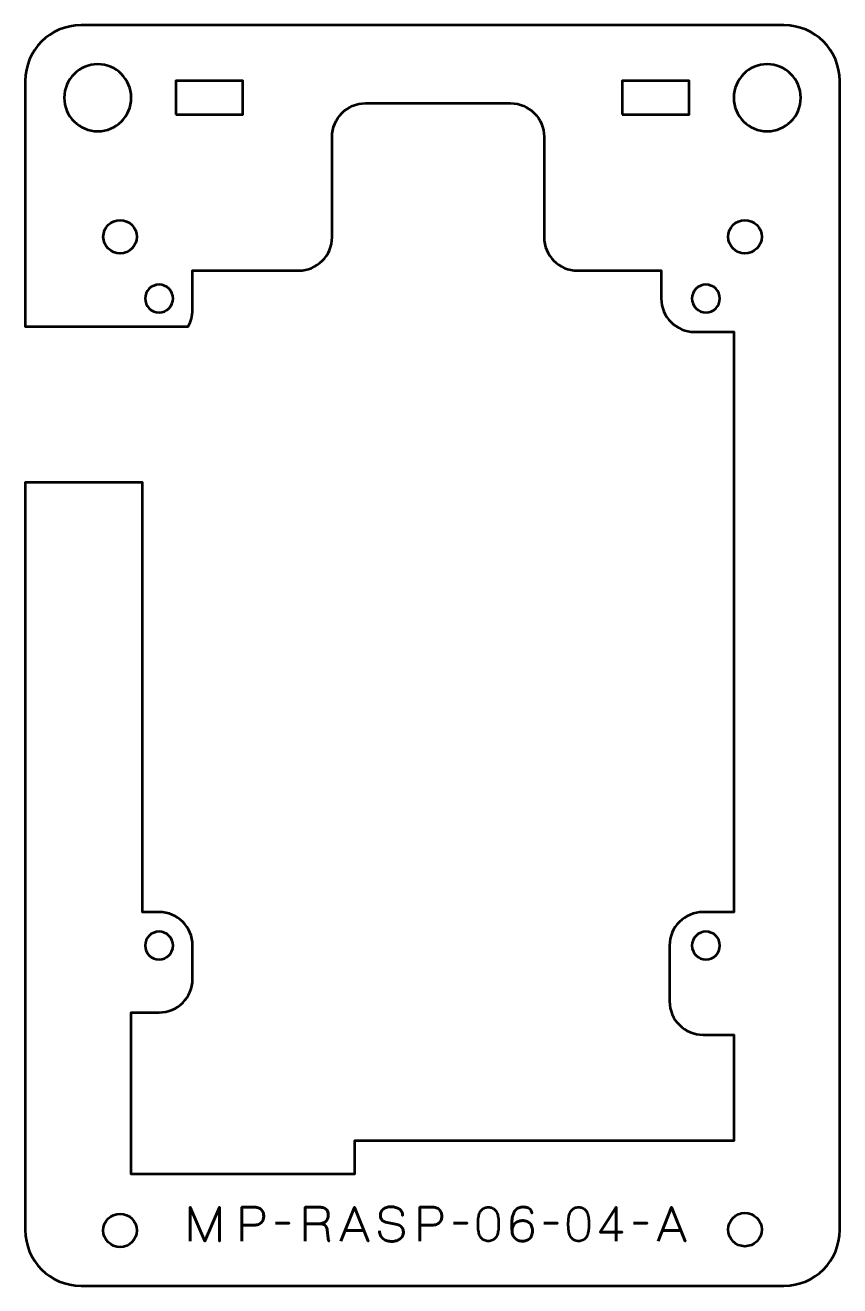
# Model space of a CAD drawing. Header units: centimetres. Extents: x -18.2 to -2.8, y -20.5 to -9.2.
# Drawn here: x -18.15 to -10.85, y -20.5 to -9.2 of the extents above; entities that cross this region are included whole.
import ezdxf

# ---------------------------------------------------------------- set-up
doc = ezdxf.new("R2010")
doc.units = ezdxf.units.CM
doc.header["$MEASUREMENT"] = 0
doc.layers.add('Layer 1', color=7, linetype='Continuous')

msp = doc.modelspace()

# ---------------------------------------------------------------- linework, layer by layer
at = {"layer": 'Layer 1', "color": 250, "lineweight": 53}
for centre in [(-17.3, -11.0963), (-11.69998, -11.0963), (-17.30002, -20.00382), (-11.69998, -19.99633)]:
    msp.add_ellipse(centre, major_axis=(0, 0.15), ratio=1, dxfattribs=at)
at = {"layer": 'Layer 1', "lineweight": 53}
for points, knots in [([(-18.15001, -19.99991), (-18.15001, -19.99991), (-18.15001, -13.30004), (-18.15001, -13.30004), (-18.15001, -13.30004), (-18.15001, -13.30004), (-17.1, -13.30004), (-17.1, -13.30004), (-17.1, -13.30004), (-17.1, -13.30004), (-17.1, -17.15), (-17.1, -17.15), (-17.1, -17.15), (-17.1, -17.15), (-16.95, -17.15), (-16.95, -17.15), (-16.95, -17.15), (-16.78434, -17.15), (-16.65, -17.28434), (-16.65, -17.45), (-16.65, -17.45), (-16.65, -17.45), (-16.65, -17.75), (-16.65, -17.75), (-16.65, -17.75), (-16.65, -17.91566), (-16.78434, -18.05), (-16.95, -18.05), (-16.95, -18.05), (-16.95, -18.05), (-17.2, -18.05), (-17.2, -18.05), (-17.2, -18.05), (-17.2, -18.05), (-17.2, -19.50004), (-17.2, -19.50004), (-17.2, -19.50004), (-17.2, -19.50004), (-15.2, -19.50004), (-15.2, -19.50004), (-15.2, -19.50004), (-15.2, -19.50004), (-15.2, -19.20004), (-15.2, -19.20004), (-15.2, -19.20004), (-15.2, -19.20004), (-11.8, -19.20004), (-11.8, -19.20004), (-11.8, -19.20004), (-11.8, -19.20004), (-11.8, -18.25), (-11.8, -18.25), (-11.8, -18.25), (-11.8, -18.25), (-12.07502, -18.25), (-12.07502, -18.25), (-12.07502, -18.25), (-12.24068, -18.25), (-12.37502, -18.11566), (-12.37502, -17.95), (-12.37502, -17.95), (-12.37502, -17.95), (-12.37502, -17.45), (-12.37502, -17.45), (-12.37502, -17.45), (-12.37502, -17.28434), (-12.24068, -17.15), (-12.07502, -17.15), (-12.07502, -17.15), (-12.07502, -17.15), (-11.8, -17.15), (-11.8, -17.15), (-11.8, -17.15), (-11.8, -17.15), (-11.8, -11.94999), (-11.8, -11.94999), (-11.8, -11.94999), (-11.8, -11.94999), (-12.15, -11.94999), (-12.15, -11.94999), (-12.15, -11.94999), (-12.31566, -11.94999), (-12.45, -11.81565), (-12.45, -11.64999), (-12.45, -11.64999), (-12.45, -11.64999), (-12.45, -11.40004), (-12.45, -11.40004), (-12.45, -11.40004), (-12.45, -11.40004), (-13.2, -11.40004), (-13.2, -11.40004), (-13.2, -11.40004), (-13.36566, -11.40004), (-13.5, -11.2657), (-13.5, -11.10004), (-13.5, -11.10004), (-13.5, -11.10004), (-13.5, -10.20004), (-13.5, -10.20004), (-13.5, -10.20004), (-13.5, -10.03438), (-13.63434, -9.90004), (-13.8, -9.90004), (-13.8, -9.90004), (-13.8, -9.90004), (-15.1, -9.90004), (-15.1, -9.90004), (-15.1, -9.90004), (-15.26566, -9.90004), (-15.4, -10.03438), (-15.4, -10.20004), (-15.4, -10.20004), (-15.4, -10.20004), (-15.4, -11.10004), (-15.4, -11.10004), (-15.4, -11.10004), (-15.4, -11.2657), (-15.53434, -11.40004), (-15.7, -11.40004), (-15.7, -11.40004), (-15.7, -11.40004), (-16.65, -11.40004), (-16.65, -11.40004), (-16.65, -11.40004), (-16.65, -11.40004), (-16.65, -11.75), (-16.65, -11.75), (-16.65, -11.75), (-16.65, -11.80466), (-16.66463, -11.8559), (-16.69018, -11.90004), (-16.69018, -11.90004), (-16.69018, -11.90004), (-18.15001, -11.90004), (-18.15001, -11.90004), (-18.15001, -11.90004), (-18.15001, -11.90004), (-18.15001, -9.69994), (-18.15001, -9.69994), (-18.15001, -9.69994), (-18.15001, -9.42295), (-17.92692, -9.19999), (-17.64992, -9.19999), (-17.64992, -9.19999), (-17.64992, -9.19999), (-11.34995, -9.19999), (-11.34995, -9.19999), (-11.34995, -9.19999), (-11.07298, -9.19999), (-10.84999, -9.42295), (-10.84999, -9.69994), (-10.84999, -9.69994), (-10.84999, -9.69994), (-10.84999, -19.99991), (-10.84999, -19.99991), (-10.84999, -19.99991), (-10.84999, -20.27691), (-11.07298, -20.50001), (-11.34995, -20.50001), (-11.34995, -20.50001), (-11.34995, -20.50001), (-17.64992, -20.50001), (-17.64992, -20.50001), (-17.64992, -20.50001), (-17.92692, -20.50001), (-18.15001, -20.27691), (-18.15001, -19.99991)], [0, 0, 0, 0, 0.02380952, 0.02380952, 0.02380952, 0.02380952, 0.04761905, 0.04761905, 0.04761905, 0.04761905, 0.07142857, 0.07142857, 0.07142857, 0.07142857, 0.0952381, 0.0952381, 0.0952381, 0.0952381, 0.11904762, 0.11904762, 0.11904762, 0.11904762, 0.14285714, 0.14285714, 0.14285714, 0.14285714, 0.16666667, 0.16666667, 0.16666667, 0.16666667, 0.19047619, 0.19047619, 0.19047619, 0.19047619, 0.21428571, 0.21428571, 0.21428571, 0.21428571, 0.23809524, 0.23809524, 0.23809524, 0.23809524, 0.26190476, 0.26190476, 0.26190476, 0.26190476, 0.28571429, 0.28571429, 0.28571429, 0.28571429, 0.30952381, 0.30952381, 0.30952381, 0.30952381, 0.33333333, 0.33333333, 0.33333333, 0.33333333, 0.35714286, 0.35714286, 0.35714286, 0.35714286, 0.38095238, 0.38095238, 0.38095238, 0.38095238, 0.4047619, 0.4047619, 0.4047619, 0.4047619, 0.42857143, 0.42857143, 0.42857143, 0.42857143, 0.45238095, 0.45238095, 0.45238095, 0.45238095, 0.47619048, 0.47619048, 0.47619048, 0.47619048, 0.5, 0.5, 0.5, 0.5, 0.52380952, 0.52380952, 0.52380952, 0.52380952, 0.54761905, 0.54761905, 0.54761905, 0.54761905, 0.57142857, 0.57142857, 0.57142857, 0.57142857, 0.5952381, 0.5952381, 0.5952381, 0.5952381, 0.61904762, 0.61904762, 0.61904762, 0.61904762, 0.64285714, 0.64285714, 0.64285714, 0.64285714, 0.66666667, 0.66666667, 0.66666667, 0.66666667, 0.69047619, 0.69047619, 0.69047619, 0.69047619, 0.71428571, 0.71428571, 0.71428571, 0.71428571, 0.73809524, 0.73809524, 0.73809524, 0.73809524, 0.76190476, 0.76190476, 0.76190476, 0.76190476, 0.78571429, 0.78571429, 0.78571429, 0.78571429, 0.80952381, 0.80952381, 0.80952381, 0.80952381, 0.83333333, 0.83333333, 0.83333333, 0.83333333, 0.85714286, 0.85714286, 0.85714286, 0.85714286, 0.88095238, 0.88095238, 0.88095238, 0.88095238, 0.9047619, 0.9047619, 0.9047619, 0.9047619, 0.92857143, 0.92857143, 0.92857143, 0.92857143, 0.95238095, 0.95238095, 0.95238095, 0.95238095, 0.97619048, 0.97619048, 0.97619048, 0.97619048, 1, 1, 1, 1]), ([(-17.49998, -9.55002), (-17.33421, -9.55002), (-17.19998, -9.68435), (-17.19998, -9.84997), (-17.19998, -9.84997), (-17.19998, -10.01564), (-17.33421, -10.14998), (-17.49998, -10.14998), (-17.49998, -10.14998), (-17.66565, -10.14998), (-17.79999, -10.01564), (-17.79999, -9.84997), (-17.79999, -9.84997), (-17.79999, -9.68435), (-17.66565, -9.55002), (-17.49998, -9.55002)], [0, 0, 0, 0, 0.25, 0.25, 0.25, 0.25, 0.5, 0.5, 0.5, 0.5, 0.75, 0.75, 0.75, 0.75, 1, 1, 1, 1]), ([(-11.50002, -9.55002), (-11.33425, -9.55002), (-11.20002, -9.68435), (-11.20002, -9.84997), (-11.20002, -9.84997), (-11.20002, -10.01564), (-11.33425, -10.14998), (-11.50002, -10.14998), (-11.50002, -10.14998), (-11.66569, -10.14998), (-11.80002, -10.01564), (-11.80002, -9.84997), (-11.80002, -9.84997), (-11.80002, -9.68435), (-11.66569, -9.55002), (-11.50002, -9.55002)], [0, 0, 0, 0, 0.25, 0.25, 0.25, 0.25, 0.5, 0.5, 0.5, 0.5, 0.75, 0.75, 0.75, 0.75, 1, 1, 1, 1]), ([(-16.79997, -9.99991), (-16.79997, -9.99991), (-16.79997, -9.6999), (-16.79997, -9.6999), (-16.79997, -9.6999), (-16.79997, -9.6999), (-16.19996, -9.6999), (-16.19996, -9.6999), (-16.19996, -9.6999), (-16.19996, -9.6999), (-16.19996, -9.99991), (-16.19996, -9.99991), (-16.19996, -9.99991), (-16.19996, -9.99991), (-16.79997, -9.99991), (-16.79997, -9.99991)], [0, 0, 0, 0, 0.25, 0.25, 0.25, 0.25, 0.5, 0.5, 0.5, 0.5, 0.75, 0.75, 0.75, 0.75, 1, 1, 1, 1]), ([(-12.79994, -9.99991), (-12.79994, -9.99991), (-12.79994, -9.6999), (-12.79994, -9.6999), (-12.79994, -9.6999), (-12.79994, -9.6999), (-12.19993, -9.6999), (-12.19993, -9.6999), (-12.19993, -9.6999), (-12.19993, -9.6999), (-12.19993, -9.99991), (-12.19993, -9.99991), (-12.19993, -9.99991), (-12.19993, -9.99991), (-12.79994, -9.99991), (-12.79994, -9.99991)], [0, 0, 0, 0, 0.25, 0.25, 0.25, 0.25, 0.5, 0.5, 0.5, 0.5, 0.75, 0.75, 0.75, 0.75, 1, 1, 1, 1])]:
    msp.add_open_spline(points, degree=3, knots=knots, dxfattribs=at)
at = {"layer": 'Layer 1', "color": 250, "lineweight": 53}
for points in [[(-16.825, -11.65), (-16.825, -11.71902), (-16.88098, -11.775), (-16.95, -11.775), (-16.95, -11.775), (-17.01902, -11.775), (-17.075, -11.71902), (-17.075, -11.65), (-17.075, -11.65), (-17.075, -11.58098), (-17.01902, -11.525), (-16.95, -11.525), (-16.95, -11.525), (-16.88098, -11.525), (-16.825, -11.58098), (-16.825, -11.65)], [(-11.925, -11.65), (-11.925, -11.71902), (-11.98098, -11.775), (-12.05, -11.775), (-12.05, -11.775), (-12.11902, -11.775), (-12.175, -11.71902), (-12.175, -11.65), (-12.175, -11.65), (-12.175, -11.58098), (-12.11902, -11.525), (-12.05, -11.525), (-12.05, -11.525), (-11.98098, -11.525), (-11.925, -11.58098), (-11.925, -11.65)], [(-16.825, -17.45), (-16.825, -17.51902), (-16.88098, -17.575), (-16.95, -17.575), (-16.95, -17.575), (-17.01902, -17.575), (-17.075, -17.51902), (-17.075, -17.45), (-17.075, -17.45), (-17.075, -17.38098), (-17.01902, -17.325), (-16.95, -17.325), (-16.95, -17.325), (-16.88098, -17.325), (-16.825, -17.38098), (-16.825, -17.45)], [(-11.925, -17.45), (-11.925, -17.51902), (-11.98098, -17.575), (-12.05, -17.575), (-12.05, -17.575), (-12.11902, -17.575), (-12.175, -17.51902), (-12.175, -17.45), (-12.175, -17.45), (-12.175, -17.38098), (-12.11902, -17.325), (-12.05, -17.325), (-12.05, -17.325), (-11.98098, -17.325), (-11.925, -17.38098), (-11.925, -17.45)]]:
    msp.add_open_spline(points, degree=3, knots=[0, 0, 0, 0, 0.25, 0.25, 0.25, 0.25, 0.5, 0.5, 0.5, 0.5, 0.75, 0.75, 0.75, 0.75, 1, 1, 1, 1], dxfattribs=at)
at = {"layer": 'Layer 1', "color": 30, "lineweight": 53}
for points, knots in [([(-16.67083, -20.09968), (-16.67083, -20.09968), (-16.67083, -19.79446), (-16.67083, -19.79446), (-16.67083, -19.79446), (-16.67083, -19.79446), (-16.5396, -20.09968), (-16.5396, -20.09968), (-16.5396, -20.09968), (-16.5396, -20.09968), (-16.40794, -19.79446), (-16.40794, -19.79446), (-16.40794, -19.79446), (-16.40794, -19.79446), (-16.40794, -20.09968), (-16.40794, -20.09968), (-16.40794, -20.09968), (-16.40794, -20.09968), (-16.40794, -19.79446), (-16.40794, -19.79446), (-16.40794, -19.79446), (-16.40794, -19.79446), (-16.5396, -20.09968), (-16.5396, -20.09968), (-16.5396, -20.09968), (-16.5396, -20.09968), (-16.67083, -19.79446), (-16.67083, -19.79446), (-16.67083, -19.79446), (-16.67083, -19.79446), (-16.67083, -20.09968), (-16.67083, -20.09968)], [0, 0, 0, 0, 0.125, 0.125, 0.125, 0.125, 0.25, 0.25, 0.25, 0.25, 0.375, 0.375, 0.375, 0.375, 0.5, 0.5, 0.5, 0.5, 0.625, 0.625, 0.625, 0.625, 0.75, 0.75, 0.75, 0.75, 0.875, 0.875, 0.875, 0.875, 1, 1, 1, 1]), ([(-16.20813, -20.09968), (-16.20813, -20.09968), (-16.20813, -19.79446), (-16.20813, -19.79446), (-16.20813, -19.79446), (-16.20813, -19.79446), (-16.11076, -19.79446), (-16.11076, -19.79446), (-16.11076, -19.79446), (-16.09129, -19.79453), (-16.07528, -19.79672), (-16.06265, -19.80095), (-16.06265, -19.80095), (-16.05009, -19.80511), (-16.04021, -19.8109), (-16.03308, -19.81824), (-16.03308, -19.81824), (-16.02596, -19.8255), (-16.02088, -19.83383), (-16.01777, -19.84321), (-16.01777, -19.84321), (-16.01474, -19.8526), (-16.01298, -19.8624), (-16.01255, -19.87278), (-16.01255, -19.87278), (-16.01206, -19.88315), (-16.01326, -19.89331), (-16.01608, -19.90318), (-16.01608, -19.90318), (-16.01897, -19.91306), (-16.02384, -19.92202), (-16.03083, -19.93007), (-16.03083, -19.93007), (-16.03774, -19.93811), (-16.04712, -19.94453), (-16.05891, -19.94926), (-16.05891, -19.94926), (-16.07069, -19.95405), (-16.08529, -19.95645), (-16.10272, -19.95659), (-16.10272, -19.95659), (-16.10272, -19.95659), (-16.20813, -19.95659), (-16.20813, -19.95659), (-16.20813, -19.95659), (-16.20813, -19.95659), (-16.10272, -19.95659), (-16.10272, -19.95659), (-16.10272, -19.95659), (-16.08565, -19.95645), (-16.07118, -19.95405), (-16.05947, -19.94926), (-16.05947, -19.94926), (-16.04769, -19.94453), (-16.0383, -19.93811), (-16.03125, -19.93007), (-16.03125, -19.93007), (-16.02426, -19.92202), (-16.01925, -19.91306), (-16.01629, -19.90318), (-16.01629, -19.90318), (-16.01333, -19.89331), (-16.01206, -19.88315), (-16.01255, -19.87278), (-16.01255, -19.87278), (-16.01298, -19.8624), (-16.01474, -19.8526), (-16.01791, -19.84321), (-16.01791, -19.84321), (-16.02102, -19.83383), (-16.02624, -19.8255), (-16.03337, -19.81824), (-16.03337, -19.81824), (-16.04056, -19.8109), (-16.05044, -19.80511), (-16.063, -19.80095), (-16.063, -19.80095), (-16.07563, -19.79672), (-16.0915, -19.79453), (-16.11076, -19.79446), (-16.11076, -19.79446), (-16.11076, -19.79446), (-16.20813, -19.79446), (-16.20813, -19.79446), (-16.20813, -19.79446), (-16.20813, -19.79446), (-16.20813, -20.09968), (-16.20813, -20.09968)], [0, 0, 0, 0, 0.04545455, 0.04545455, 0.04545455, 0.04545455, 0.09090909, 0.09090909, 0.09090909, 0.09090909, 0.13636364, 0.13636364, 0.13636364, 0.13636364, 0.18181818, 0.18181818, 0.18181818, 0.18181818, 0.22727273, 0.22727273, 0.22727273, 0.22727273, 0.27272727, 0.27272727, 0.27272727, 0.27272727, 0.31818182, 0.31818182, 0.31818182, 0.31818182, 0.36363636, 0.36363636, 0.36363636, 0.36363636, 0.40909091, 0.40909091, 0.40909091, 0.40909091, 0.45454545, 0.45454545, 0.45454545, 0.45454545, 0.5, 0.5, 0.5, 0.5, 0.54545455, 0.54545455, 0.54545455, 0.54545455, 0.59090909, 0.59090909, 0.59090909, 0.59090909, 0.63636364, 0.63636364, 0.63636364, 0.63636364, 0.68181818, 0.68181818, 0.68181818, 0.68181818, 0.72727273, 0.72727273, 0.72727273, 0.72727273, 0.77272727, 0.77272727, 0.77272727, 0.77272727, 0.81818182, 0.81818182, 0.81818182, 0.81818182, 0.86363636, 0.86363636, 0.86363636, 0.86363636, 0.90909091, 0.90909091, 0.90909091, 0.90909091, 0.95454545, 0.95454545, 0.95454545, 0.95454545, 1, 1, 1, 1]), ([(-15.64172, -20.09968), (-15.64172, -20.09968), (-15.64172, -19.79446), (-15.64172, -19.79446), (-15.64172, -19.79446), (-15.64172, -19.79446), (-15.53038, -19.79446), (-15.53038, -19.79446), (-15.53038, -19.79446), (-15.51486, -19.79446), (-15.5016, -19.79552), (-15.49066, -19.79756), (-15.49066, -19.79756), (-15.47966, -19.79961), (-15.47055, -19.80257), (-15.46336, -19.80645), (-15.46336, -19.80645), (-15.45616, -19.81033), (-15.45052, -19.81506), (-15.44635, -19.82063), (-15.44635, -19.82063), (-15.44212, -19.82614), (-15.43916, -19.83242), (-15.43725, -19.8394), (-15.43725, -19.8394), (-15.43535, -19.84639), (-15.43422, -19.85394), (-15.43387, -19.86219), (-15.43387, -19.86219), (-15.43337, -19.87256), (-15.4345, -19.88258), (-15.43718, -19.89225), (-15.43718, -19.89225), (-15.43993, -19.90198), (-15.44466, -19.91066), (-15.45136, -19.91842), (-15.45136, -19.91842), (-15.45814, -19.92619), (-15.46724, -19.93232), (-15.47881, -19.93691), (-15.47881, -19.93691), (-15.49038, -19.94143), (-15.5047, -19.94382), (-15.52192, -19.94389), (-15.52192, -19.94389), (-15.52192, -19.94389), (-15.64172, -19.94389), (-15.64172, -19.94389), (-15.64172, -19.94389), (-15.64172, -19.94389), (-15.52192, -19.94389), (-15.52192, -19.94389), (-15.52192, -19.94389), (-15.50506, -19.94382), (-15.49087, -19.94143), (-15.47937, -19.93691), (-15.47937, -19.93691), (-15.46787, -19.93232), (-15.4587, -19.92619), (-15.45186, -19.91842), (-15.45186, -19.91842), (-15.44501, -19.91066), (-15.44022, -19.90198), (-15.43739, -19.89225), (-15.43739, -19.89225), (-15.43457, -19.88258), (-15.43337, -19.87256), (-15.43387, -19.86219), (-15.43387, -19.86219), (-15.43429, -19.85189), (-15.43605, -19.84258), (-15.43916, -19.83425), (-15.43916, -19.83425), (-15.44219, -19.826), (-15.44727, -19.81887), (-15.45433, -19.81294), (-15.45433, -19.81294), (-15.46138, -19.80702), (-15.47112, -19.80243), (-15.48347, -19.79926), (-15.48347, -19.79926), (-15.49581, -19.79608), (-15.51148, -19.79446), (-15.53038, -19.79446), (-15.53038, -19.79446), (-15.53038, -19.79446), (-15.64172, -19.79446), (-15.64172, -19.79446), (-15.64172, -19.79446), (-15.64172, -19.79446), (-15.64172, -20.09968), (-15.64172, -20.09968)], [0, 0, 0, 0, 0.04347826, 0.04347826, 0.04347826, 0.04347826, 0.08695652, 0.08695652, 0.08695652, 0.08695652, 0.13043478, 0.13043478, 0.13043478, 0.13043478, 0.17391304, 0.17391304, 0.17391304, 0.17391304, 0.2173913, 0.2173913, 0.2173913, 0.2173913, 0.26086957, 0.26086957, 0.26086957, 0.26086957, 0.30434783, 0.30434783, 0.30434783, 0.30434783, 0.34782609, 0.34782609, 0.34782609, 0.34782609, 0.39130435, 0.39130435, 0.39130435, 0.39130435, 0.43478261, 0.43478261, 0.43478261, 0.43478261, 0.47826087, 0.47826087, 0.47826087, 0.47826087, 0.52173913, 0.52173913, 0.52173913, 0.52173913, 0.56521739, 0.56521739, 0.56521739, 0.56521739, 0.60869565, 0.60869565, 0.60869565, 0.60869565, 0.65217391, 0.65217391, 0.65217391, 0.65217391, 0.69565217, 0.69565217, 0.69565217, 0.69565217, 0.73913043, 0.73913043, 0.73913043, 0.73913043, 0.7826087, 0.7826087, 0.7826087, 0.7826087, 0.82608696, 0.82608696, 0.82608696, 0.82608696, 0.86956522, 0.86956522, 0.86956522, 0.86956522, 0.91304348, 0.91304348, 0.91304348, 0.91304348, 0.95652174, 0.95652174, 0.95652174, 0.95652174, 1, 1, 1, 1]), ([(-15.32041, -20.09968), (-15.32041, -20.09968), (-15.19934, -19.79446), (-15.19934, -19.79446), (-15.19934, -19.79446), (-15.19934, -19.79446), (-15.07784, -20.09968), (-15.07784, -20.09968), (-15.07784, -20.09968), (-15.07784, -20.09968), (-15.19934, -19.79446), (-15.19934, -19.79446), (-15.19934, -19.79446), (-15.19934, -19.79446), (-15.32041, -20.09968), (-15.32041, -20.09968)], [0, 0, 0, 0, 0.25, 0.25, 0.25, 0.25, 0.5, 0.5, 0.5, 0.5, 0.75, 0.75, 0.75, 0.75, 1, 1, 1, 1]), ([(-14.97455, -20.00739), (-14.97441, -20.02426), (-14.97145, -20.03872), (-14.96552, -20.05079), (-14.96552, -20.05079), (-14.95966, -20.06278), (-14.95148, -20.07259), (-14.94118, -20.08021), (-14.94118, -20.08021), (-14.93081, -20.08776), (-14.91888, -20.09333), (-14.90541, -20.09693), (-14.90541, -20.09693), (-14.892, -20.10046), (-14.87761, -20.10222), (-14.86237, -20.10222), (-14.86237, -20.10222), (-14.84699, -20.10215), (-14.83316, -20.09989), (-14.82081, -20.09559), (-14.82081, -20.09559), (-14.80853, -20.09128), (-14.79802, -20.0855), (-14.7892, -20.07823), (-14.7892, -20.07823), (-14.78045, -20.07096), (-14.77368, -20.06285), (-14.76888, -20.05382), (-14.76888, -20.05382), (-14.76408, -20.04479), (-14.76154, -20.03555), (-14.76119, -20.02602), (-14.76119, -20.02602), (-14.76077, -20.01353), (-14.7626, -20.0021), (-14.76662, -19.9918), (-14.76662, -19.9918), (-14.77065, -19.9815), (-14.77686, -19.97289), (-14.78525, -19.96584), (-14.78525, -19.96584), (-14.79358, -19.95878), (-14.80409, -19.95384), (-14.81665, -19.95109), (-14.81665, -19.95109), (-14.81665, -19.95109), (-14.92036, -19.92865), (-14.92036, -19.92865), (-14.92036, -19.92865), (-14.9301, -19.92661), (-14.9385, -19.92315), (-14.94541, -19.91835), (-14.94541, -19.91835), (-14.95233, -19.91349), (-14.95769, -19.90678), (-14.96136, -19.89817), (-14.96136, -19.89817), (-14.96503, -19.88964), (-14.96693, -19.87877), (-14.96693, -19.86558), (-14.96693, -19.86558), (-14.96693, -19.85556), (-14.96488, -19.84611), (-14.96072, -19.83722), (-14.96072, -19.83722), (-14.95663, -19.82833), (-14.95056, -19.82049), (-14.94259, -19.81358), (-14.94259, -19.81358), (-14.93462, -19.80674), (-14.92474, -19.80137), (-14.91303, -19.79749), (-14.91303, -19.79749), (-14.90124, -19.79354), (-14.88777, -19.79157), (-14.87253, -19.7915), (-14.87253, -19.7915), (-14.85722, -19.7915), (-14.84318, -19.79326), (-14.83034, -19.79679), (-14.83034, -19.79679), (-14.81757, -19.80032), (-14.80649, -19.8054), (-14.79718, -19.81217), (-14.79718, -19.81217), (-14.78786, -19.81894), (-14.78067, -19.82727), (-14.77573, -19.837), (-14.77573, -19.837), (-14.77079, -19.84681), (-14.76846, -19.85803), (-14.76881, -19.87066), (-14.76881, -19.87066), (-14.76846, -19.85803), (-14.77079, -19.84681), (-14.77573, -19.837), (-14.77573, -19.837), (-14.78067, -19.82727), (-14.78786, -19.81894), (-14.79718, -19.81217), (-14.79718, -19.81217), (-14.80649, -19.8054), (-14.81757, -19.80032), (-14.83034, -19.79679), (-14.83034, -19.79679), (-14.84318, -19.79326), (-14.85722, -19.7915), (-14.87253, -19.7915), (-14.87253, -19.7915), (-14.88777, -19.79157), (-14.90124, -19.79354), (-14.91303, -19.79749), (-14.91303, -19.79749), (-14.92474, -19.80137), (-14.93462, -19.80674), (-14.94259, -19.81358), (-14.94259, -19.81358), (-14.95056, -19.82049), (-14.95663, -19.82833), (-14.96072, -19.83722), (-14.96072, -19.83722), (-14.96488, -19.84611), (-14.96693, -19.85556), (-14.96693, -19.86558), (-14.96693, -19.86558), (-14.96693, -19.87877), (-14.9651, -19.88964), (-14.96157, -19.8981), (-14.96157, -19.8981), (-14.95797, -19.90664), (-14.95268, -19.91327), (-14.94576, -19.91814), (-14.94576, -19.91814), (-14.93885, -19.92294), (-14.93038, -19.92647), (-14.92036, -19.92865), (-14.92036, -19.92865), (-14.92036, -19.92865), (-14.81665, -19.95109), (-14.81665, -19.95109), (-14.81665, -19.95109), (-14.80381, -19.95384), (-14.79322, -19.95878), (-14.7849, -19.96584), (-14.7849, -19.96584), (-14.7765, -19.97289), (-14.77036, -19.9815), (-14.76641, -19.9918), (-14.76641, -19.9918), (-14.76253, -20.0021), (-14.76077, -20.01353), (-14.76119, -20.02602), (-14.76119, -20.02602), (-14.76154, -20.03555), (-14.76408, -20.04479), (-14.76888, -20.05382), (-14.76888, -20.05382), (-14.77368, -20.06285), (-14.78045, -20.07096), (-14.7892, -20.07823), (-14.7892, -20.07823), (-14.79802, -20.0855), (-14.80853, -20.09128), (-14.82081, -20.09559), (-14.82081, -20.09559), (-14.83316, -20.09989), (-14.84699, -20.10215), (-14.86237, -20.10222), (-14.86237, -20.10222), (-14.87761, -20.10222), (-14.892, -20.10046), (-14.90541, -20.09693), (-14.90541, -20.09693), (-14.91888, -20.09333), (-14.93081, -20.08776), (-14.94118, -20.08021), (-14.94118, -20.08021), (-14.95148, -20.07259), (-14.95966, -20.06278), (-14.96552, -20.05079), (-14.96552, -20.05079), (-14.97145, -20.03872), (-14.97441, -20.02426), (-14.97455, -20.00739)], [0, 0, 0, 0, 0.02173913, 0.02173913, 0.02173913, 0.02173913, 0.04347826, 0.04347826, 0.04347826, 0.04347826, 0.06521739, 0.06521739, 0.06521739, 0.06521739, 0.08695652, 0.08695652, 0.08695652, 0.08695652, 0.10869565, 0.10869565, 0.10869565, 0.10869565, 0.13043478, 0.13043478, 0.13043478, 0.13043478, 0.15217391, 0.15217391, 0.15217391, 0.15217391, 0.17391304, 0.17391304, 0.17391304, 0.17391304, 0.19565217, 0.19565217, 0.19565217, 0.19565217, 0.2173913, 0.2173913, 0.2173913, 0.2173913, 0.23913043, 0.23913043, 0.23913043, 0.23913043, 0.26086957, 0.26086957, 0.26086957, 0.26086957, 0.2826087, 0.2826087, 0.2826087, 0.2826087, 0.30434783, 0.30434783, 0.30434783, 0.30434783, 0.32608696, 0.32608696, 0.32608696, 0.32608696, 0.34782609, 0.34782609, 0.34782609, 0.34782609, 0.36956522, 0.36956522, 0.36956522, 0.36956522, 0.39130435, 0.39130435, 0.39130435, 0.39130435, 0.41304348, 0.41304348, 0.41304348, 0.41304348, 0.43478261, 0.43478261, 0.43478261, 0.43478261, 0.45652174, 0.45652174, 0.45652174, 0.45652174, 0.47826087, 0.47826087, 0.47826087, 0.47826087, 0.5, 0.5, 0.5, 0.5, 0.52173913, 0.52173913, 0.52173913, 0.52173913, 0.54347826, 0.54347826, 0.54347826, 0.54347826, 0.56521739, 0.56521739, 0.56521739, 0.56521739, 0.58695652, 0.58695652, 0.58695652, 0.58695652, 0.60869565, 0.60869565, 0.60869565, 0.60869565, 0.63043478, 0.63043478, 0.63043478, 0.63043478, 0.65217391, 0.65217391, 0.65217391, 0.65217391, 0.67391304, 0.67391304, 0.67391304, 0.67391304, 0.69565217, 0.69565217, 0.69565217, 0.69565217, 0.7173913, 0.7173913, 0.7173913, 0.7173913, 0.73913043, 0.73913043, 0.73913043, 0.73913043, 0.76086957, 0.76086957, 0.76086957, 0.76086957, 0.7826087, 0.7826087, 0.7826087, 0.7826087, 0.80434783, 0.80434783, 0.80434783, 0.80434783, 0.82608696, 0.82608696, 0.82608696, 0.82608696, 0.84782609, 0.84782609, 0.84782609, 0.84782609, 0.86956522, 0.86956522, 0.86956522, 0.86956522, 0.89130435, 0.89130435, 0.89130435, 0.89130435, 0.91304348, 0.91304348, 0.91304348, 0.91304348, 0.93478261, 0.93478261, 0.93478261, 0.93478261, 0.95652174, 0.95652174, 0.95652174, 0.95652174, 0.97826087, 0.97826087, 0.97826087, 0.97826087, 1, 1, 1, 1]), ([(-14.6126, -20.09968), (-14.6126, -20.09968), (-14.6126, -19.79446), (-14.6126, -19.79446), (-14.6126, -19.79446), (-14.6126, -19.79446), (-14.51523, -19.79446), (-14.51523, -19.79446), (-14.51523, -19.79446), (-14.49576, -19.79453), (-14.47975, -19.79672), (-14.46712, -19.80095), (-14.46712, -19.80095), (-14.45456, -19.80511), (-14.44468, -19.8109), (-14.43755, -19.81824), (-14.43755, -19.81824), (-14.43043, -19.8255), (-14.42535, -19.83383), (-14.42224, -19.84321), (-14.42224, -19.84321), (-14.41921, -19.8526), (-14.41745, -19.8624), (-14.41702, -19.87278), (-14.41702, -19.87278), (-14.41653, -19.88315), (-14.41773, -19.89331), (-14.42055, -19.90318), (-14.42055, -19.90318), (-14.42344, -19.91306), (-14.42831, -19.92202), (-14.4353, -19.93007), (-14.4353, -19.93007), (-14.44221, -19.93811), (-14.45159, -19.94453), (-14.46338, -19.94926), (-14.46338, -19.94926), (-14.47516, -19.95405), (-14.48976, -19.95645), (-14.50719, -19.95659), (-14.50719, -19.95659), (-14.50719, -19.95659), (-14.6126, -19.95659), (-14.6126, -19.95659), (-14.6126, -19.95659), (-14.6126, -19.95659), (-14.50719, -19.95659), (-14.50719, -19.95659), (-14.50719, -19.95659), (-14.49012, -19.95645), (-14.47565, -19.95405), (-14.46394, -19.94926), (-14.46394, -19.94926), (-14.45216, -19.94453), (-14.44277, -19.93811), (-14.43572, -19.93007), (-14.43572, -19.93007), (-14.42873, -19.92202), (-14.42372, -19.91306), (-14.42076, -19.90318), (-14.42076, -19.90318), (-14.4178, -19.89331), (-14.41653, -19.88315), (-14.41702, -19.87278), (-14.41702, -19.87278), (-14.41745, -19.8624), (-14.41921, -19.8526), (-14.42238, -19.84321), (-14.42238, -19.84321), (-14.42549, -19.83383), (-14.43071, -19.8255), (-14.43784, -19.81824), (-14.43784, -19.81824), (-14.44503, -19.8109), (-14.45491, -19.80511), (-14.46747, -19.80095), (-14.46747, -19.80095), (-14.4801, -19.79672), (-14.49597, -19.79453), (-14.51523, -19.79446), (-14.51523, -19.79446), (-14.51523, -19.79446), (-14.6126, -19.79446), (-14.6126, -19.79446), (-14.6126, -19.79446), (-14.6126, -19.79446), (-14.6126, -20.09968), (-14.6126, -20.09968)], [0, 0, 0, 0, 0.04545455, 0.04545455, 0.04545455, 0.04545455, 0.09090909, 0.09090909, 0.09090909, 0.09090909, 0.13636364, 0.13636364, 0.13636364, 0.13636364, 0.18181818, 0.18181818, 0.18181818, 0.18181818, 0.22727273, 0.22727273, 0.22727273, 0.22727273, 0.27272727, 0.27272727, 0.27272727, 0.27272727, 0.31818182, 0.31818182, 0.31818182, 0.31818182, 0.36363636, 0.36363636, 0.36363636, 0.36363636, 0.40909091, 0.40909091, 0.40909091, 0.40909091, 0.45454545, 0.45454545, 0.45454545, 0.45454545, 0.5, 0.5, 0.5, 0.5, 0.54545455, 0.54545455, 0.54545455, 0.54545455, 0.59090909, 0.59090909, 0.59090909, 0.59090909, 0.63636364, 0.63636364, 0.63636364, 0.63636364, 0.68181818, 0.68181818, 0.68181818, 0.68181818, 0.72727273, 0.72727273, 0.72727273, 0.72727273, 0.77272727, 0.77272727, 0.77272727, 0.77272727, 0.81818182, 0.81818182, 0.81818182, 0.81818182, 0.86363636, 0.86363636, 0.86363636, 0.86363636, 0.90909091, 0.90909091, 0.90909091, 0.90909091, 0.95454545, 0.95454545, 0.95454545, 0.95454545, 1, 1, 1, 1]), ([(-13.99962, -20.09968), (-13.98481, -20.09961), (-13.97204, -20.097), (-13.96138, -20.09192), (-13.96138, -20.09192), (-13.9508, -20.08684), (-13.94198, -20.07957), (-13.93493, -20.07033), (-13.93493, -20.07033), (-13.92794, -20.06102), (-13.92244, -20.05001), (-13.91835, -20.03731), (-13.91835, -20.03731), (-13.91432, -20.02461), (-13.91143, -20.01071), (-13.90981, -19.99547), (-13.90981, -19.99547), (-13.90811, -19.98023), (-13.90727, -19.96421), (-13.90734, -19.94728), (-13.90734, -19.94728), (-13.90727, -19.93042), (-13.90811, -19.9144), (-13.90981, -19.89923), (-13.90981, -19.89923), (-13.91143, -19.88406), (-13.91432, -19.87009), (-13.91835, -19.85739), (-13.91835, -19.85739), (-13.92244, -19.84476), (-13.92794, -19.83376), (-13.93493, -19.82437), (-13.93493, -19.82437), (-13.94198, -19.81506), (-13.9508, -19.80779), (-13.96138, -19.80271), (-13.96138, -19.80271), (-13.97204, -19.79756), (-13.98481, -19.79495), (-13.99962, -19.79488), (-13.99962, -19.79488), (-14.01444, -19.79495), (-14.02721, -19.79756), (-14.03787, -19.80271), (-14.03787, -19.80271), (-14.04845, -19.80779), (-14.05727, -19.81506), (-14.06432, -19.82437), (-14.06432, -19.82437), (-14.07131, -19.83376), (-14.07681, -19.84476), (-14.0809, -19.85739), (-14.0809, -19.85739), (-14.08493, -19.87009), (-14.08782, -19.88406), (-14.08944, -19.89923), (-14.08944, -19.89923), (-14.09113, -19.9144), (-14.09198, -19.93042), (-14.09191, -19.94728), (-14.09191, -19.94728), (-14.09198, -19.96421), (-14.09113, -19.98023), (-14.08944, -19.99547), (-14.08944, -19.99547), (-14.08782, -20.01071), (-14.08493, -20.02461), (-14.0809, -20.03731), (-14.0809, -20.03731), (-14.07681, -20.05001), (-14.07131, -20.06102), (-14.06432, -20.07033), (-14.06432, -20.07033), (-14.05727, -20.07957), (-14.04845, -20.08684), (-14.03787, -20.09192), (-14.03787, -20.09192), (-14.02721, -20.097), (-14.01444, -20.09961), (-13.99962, -20.09968)], [0, 0, 0, 0, 0.05, 0.05, 0.05, 0.05, 0.1, 0.1, 0.1, 0.1, 0.15, 0.15, 0.15, 0.15, 0.2, 0.2, 0.2, 0.2, 0.25, 0.25, 0.25, 0.25, 0.3, 0.3, 0.3, 0.3, 0.35, 0.35, 0.35, 0.35, 0.4, 0.4, 0.4, 0.4, 0.45, 0.45, 0.45, 0.45, 0.5, 0.5, 0.5, 0.5, 0.55, 0.55, 0.55, 0.55, 0.6, 0.6, 0.6, 0.6, 0.65, 0.65, 0.65, 0.65, 0.7, 0.7, 0.7, 0.7, 0.75, 0.75, 0.75, 0.75, 0.8, 0.8, 0.8, 0.8, 0.85, 0.85, 0.85, 0.85, 0.9, 0.9, 0.9, 0.9, 0.95, 0.95, 0.95, 0.95, 1, 1, 1, 1]), ([(-13.99962, -20.09968), (-13.98481, -20.09961), (-13.97204, -20.097), (-13.96138, -20.09192), (-13.96138, -20.09192), (-13.9508, -20.08684), (-13.94198, -20.07957), (-13.93493, -20.07033), (-13.93493, -20.07033), (-13.92794, -20.06102), (-13.92244, -20.05001), (-13.91835, -20.03731), (-13.91835, -20.03731), (-13.91432, -20.02461), (-13.91143, -20.01071), (-13.90981, -19.99547), (-13.90981, -19.99547), (-13.90811, -19.98023), (-13.90727, -19.96421), (-13.90734, -19.94728), (-13.90734, -19.94728), (-13.90727, -19.93042), (-13.90811, -19.9144), (-13.90981, -19.89923), (-13.90981, -19.89923), (-13.91143, -19.88406), (-13.91432, -19.87009), (-13.91835, -19.85739), (-13.91835, -19.85739), (-13.92244, -19.84476), (-13.92794, -19.83376), (-13.93493, -19.82437), (-13.93493, -19.82437), (-13.94198, -19.81506), (-13.9508, -19.80779), (-13.96138, -19.80271), (-13.96138, -19.80271), (-13.97204, -19.79756), (-13.98481, -19.79495), (-13.99962, -19.79488), (-13.99962, -19.79488), (-14.01444, -19.79495), (-14.02721, -19.79756), (-14.03787, -19.80271), (-14.03787, -19.80271), (-14.04845, -19.80779), (-14.05727, -19.81506), (-14.06432, -19.82437), (-14.06432, -19.82437), (-14.07131, -19.83376), (-14.07681, -19.84476), (-14.0809, -19.85739), (-14.0809, -19.85739), (-14.08493, -19.87009), (-14.08782, -19.88406), (-14.08944, -19.89923), (-14.08944, -19.89923), (-14.09113, -19.9144), (-14.09198, -19.93042), (-14.09191, -19.94728), (-14.09191, -19.94728), (-14.09198, -19.96421), (-14.09113, -19.98023), (-14.08944, -19.99547), (-14.08944, -19.99547), (-14.08782, -20.01071), (-14.08493, -20.02461), (-14.0809, -20.03731), (-14.0809, -20.03731), (-14.07681, -20.05001), (-14.07131, -20.06102), (-14.06432, -20.07033), (-14.06432, -20.07033), (-14.05727, -20.07957), (-14.04845, -20.08684), (-14.03787, -20.09192), (-14.03787, -20.09192), (-14.02721, -20.097), (-14.01444, -20.09961), (-13.99962, -20.09968)], [0, 0, 0, 0, 0.05, 0.05, 0.05, 0.05, 0.1, 0.1, 0.1, 0.1, 0.15, 0.15, 0.15, 0.15, 0.2, 0.2, 0.2, 0.2, 0.25, 0.25, 0.25, 0.25, 0.3, 0.3, 0.3, 0.3, 0.35, 0.35, 0.35, 0.35, 0.4, 0.4, 0.4, 0.4, 0.45, 0.45, 0.45, 0.45, 0.5, 0.5, 0.5, 0.5, 0.55, 0.55, 0.55, 0.55, 0.6, 0.6, 0.6, 0.6, 0.65, 0.65, 0.65, 0.65, 0.7, 0.7, 0.7, 0.7, 0.75, 0.75, 0.75, 0.75, 0.8, 0.8, 0.8, 0.8, 0.85, 0.85, 0.85, 0.85, 0.9, 0.9, 0.9, 0.9, 0.95, 0.95, 0.95, 0.95, 1, 1, 1, 1]), ([(-13.78711, -20.00782), (-13.78704, -19.99399), (-13.78479, -19.9815), (-13.78027, -19.97021), (-13.78027, -19.97021), (-13.77583, -19.95899), (-13.76955, -19.94933), (-13.76143, -19.94121), (-13.76143, -19.94121), (-13.75339, -19.93317), (-13.74386, -19.92696), (-13.733, -19.92259), (-13.733, -19.92259), (-13.72213, -19.91821), (-13.71021, -19.91603), (-13.69737, -19.91595), (-13.69737, -19.91595), (-13.68446, -19.91588), (-13.67239, -19.91751), (-13.66117, -19.92075), (-13.66117, -19.92075), (-13.64995, -19.92393), (-13.64015, -19.92915), (-13.63161, -19.93635), (-13.63161, -19.93635), (-13.62307, -19.94347), (-13.61637, -19.95293), (-13.61157, -19.96471), (-13.61157, -19.96471), (-13.60678, -19.97649), (-13.60431, -19.99081), (-13.60424, -20.00782), (-13.60424, -20.00782), (-13.60431, -20.02482), (-13.60678, -20.03914), (-13.61157, -20.05093), (-13.61157, -20.05093), (-13.61637, -20.06271), (-13.62307, -20.07216), (-13.63161, -20.07929), (-13.63161, -20.07929), (-13.64015, -20.08649), (-13.64995, -20.09171), (-13.66117, -20.09488), (-13.66117, -20.09488), (-13.67239, -20.09813), (-13.68446, -20.09975), (-13.69737, -20.09968), (-13.69737, -20.09968), (-13.71021, -20.09961), (-13.72199, -20.09742), (-13.73279, -20.09305), (-13.73279, -20.09305), (-13.74351, -20.08867), (-13.75282, -20.08246), (-13.7608, -20.07435), (-13.7608, -20.07435), (-13.76877, -20.06631), (-13.77505, -20.05664), (-13.77956, -20.04535), (-13.77956, -20.04535), (-13.78415, -20.03413), (-13.78662, -20.02165), (-13.78711, -20.00782), (-13.78711, -20.00782), (-13.7874, -20.00083), (-13.78775, -19.99251), (-13.78824, -19.98284), (-13.78824, -19.98284), (-13.78874, -19.9731), (-13.78902, -19.96252), (-13.78909, -19.95116), (-13.78909, -19.95116), (-13.78916, -19.93973), (-13.78881, -19.92795), (-13.78789, -19.91588), (-13.78789, -19.91588), (-13.78704, -19.90375), (-13.78535, -19.89182), (-13.78288, -19.88004), (-13.78288, -19.88004), (-13.78041, -19.86833), (-13.77688, -19.85725), (-13.77223, -19.84688), (-13.77223, -19.84688), (-13.76757, -19.83651), (-13.76157, -19.82734), (-13.75416, -19.81936), (-13.75416, -19.81936), (-13.74669, -19.81139), (-13.73758, -19.80511), (-13.72679, -19.80053), (-13.72679, -19.80053), (-13.71599, -19.79601), (-13.70322, -19.79368), (-13.68848, -19.79361), (-13.68848, -19.79361), (-13.67564, -19.79368), (-13.66477, -19.79495), (-13.65574, -19.79742), (-13.65574, -19.79742), (-13.64671, -19.79989), (-13.6393, -19.80321), (-13.63337, -19.8073), (-13.63337, -19.8073), (-13.62752, -19.81146), (-13.62286, -19.81598), (-13.61948, -19.82099), (-13.61948, -19.82099), (-13.61609, -19.82593), (-13.61355, -19.83094), (-13.612, -19.83595), (-13.612, -19.83595), (-13.61037, -19.84095), (-13.60932, -19.84561), (-13.60889, -19.84992), (-13.60889, -19.84992), (-13.60932, -19.84561), (-13.61037, -19.84095), (-13.612, -19.83595), (-13.612, -19.83595), (-13.61355, -19.83094), (-13.61609, -19.82593), (-13.61948, -19.82099), (-13.61948, -19.82099), (-13.62286, -19.81598), (-13.62752, -19.81146), (-13.63337, -19.8073), (-13.63337, -19.8073), (-13.6393, -19.80321), (-13.64671, -19.79989), (-13.65574, -19.79742), (-13.65574, -19.79742), (-13.66477, -19.79495), (-13.67564, -19.79368), (-13.68848, -19.79361), (-13.68848, -19.79361), (-13.70322, -19.79368), (-13.71599, -19.79601), (-13.72679, -19.80053), (-13.72679, -19.80053), (-13.73758, -19.80511), (-13.74669, -19.81139), (-13.75416, -19.81936), (-13.75416, -19.81936), (-13.76157, -19.82734), (-13.76757, -19.83651), (-13.77223, -19.84688), (-13.77223, -19.84688), (-13.77688, -19.85725), (-13.78041, -19.86833), (-13.78288, -19.88004), (-13.78288, -19.88004), (-13.78535, -19.89182), (-13.78704, -19.90375), (-13.78789, -19.91588), (-13.78789, -19.91588), (-13.78881, -19.92795), (-13.78916, -19.93973), (-13.78909, -19.95116), (-13.78909, -19.95116), (-13.78902, -19.96252), (-13.78874, -19.9731), (-13.78824, -19.98284), (-13.78824, -19.98284), (-13.78775, -19.99251), (-13.7874, -20.00083), (-13.78711, -20.00782), (-13.78711, -20.00782), (-13.78662, -20.02165), (-13.78415, -20.03413), (-13.77956, -20.04535), (-13.77956, -20.04535), (-13.77505, -20.05664), (-13.76877, -20.06631), (-13.7608, -20.07435), (-13.7608, -20.07435), (-13.75282, -20.08246), (-13.74351, -20.08867), (-13.73279, -20.09305), (-13.73279, -20.09305), (-13.72199, -20.09742), (-13.71021, -20.09961), (-13.69737, -20.09968), (-13.69737, -20.09968), (-13.68446, -20.09975), (-13.67239, -20.09813), (-13.66117, -20.09488), (-13.66117, -20.09488), (-13.64995, -20.09171), (-13.64015, -20.08649), (-13.63161, -20.07929), (-13.63161, -20.07929), (-13.62307, -20.07216), (-13.61637, -20.06271), (-13.61157, -20.05093), (-13.61157, -20.05093), (-13.60678, -20.03914), (-13.60431, -20.02482), (-13.60424, -20.00782), (-13.60424, -20.00782), (-13.60431, -19.99081), (-13.60678, -19.97649), (-13.61157, -19.96471), (-13.61157, -19.96471), (-13.61637, -19.95293), (-13.62307, -19.94347), (-13.63161, -19.93635), (-13.63161, -19.93635), (-13.64015, -19.92915), (-13.64995, -19.92393), (-13.66117, -19.92075), (-13.66117, -19.92075), (-13.67239, -19.91751), (-13.68446, -19.91588), (-13.69737, -19.91595), (-13.69737, -19.91595), (-13.71021, -19.91603), (-13.72213, -19.91821), (-13.733, -19.92259), (-13.733, -19.92259), (-13.74386, -19.92696), (-13.75339, -19.93317), (-13.76143, -19.94121), (-13.76143, -19.94121), (-13.76955, -19.94933), (-13.77583, -19.95899), (-13.78027, -19.97021), (-13.78027, -19.97021), (-13.78479, -19.9815), (-13.78704, -19.99399), (-13.78711, -20.00782)], [0, 0, 0, 0, 0.01724138, 0.01724138, 0.01724138, 0.01724138, 0.03448276, 0.03448276, 0.03448276, 0.03448276, 0.05172414, 0.05172414, 0.05172414, 0.05172414, 0.06896552, 0.06896552, 0.06896552, 0.06896552, 0.0862069, 0.0862069, 0.0862069, 0.0862069, 0.10344828, 0.10344828, 0.10344828, 0.10344828, 0.12068966, 0.12068966, 0.12068966, 0.12068966, 0.13793103, 0.13793103, 0.13793103, 0.13793103, 0.15517241, 0.15517241, 0.15517241, 0.15517241, 0.17241379, 0.17241379, 0.17241379, 0.17241379, 0.18965517, 0.18965517, 0.18965517, 0.18965517, 0.20689655, 0.20689655, 0.20689655, 0.20689655, 0.22413793, 0.22413793, 0.22413793, 0.22413793, 0.24137931, 0.24137931, 0.24137931, 0.24137931, 0.25862069, 0.25862069, 0.25862069, 0.25862069, 0.27586207, 0.27586207, 0.27586207, 0.27586207, 0.29310345, 0.29310345, 0.29310345, 0.29310345, 0.31034483, 0.31034483, 0.31034483, 0.31034483, 0.32758621, 0.32758621, 0.32758621, 0.32758621, 0.34482759, 0.34482759, 0.34482759, 0.34482759, 0.36206897, 0.36206897, 0.36206897, 0.36206897, 0.37931034, 0.37931034, 0.37931034, 0.37931034, 0.39655172, 0.39655172, 0.39655172, 0.39655172, 0.4137931, 0.4137931, 0.4137931, 0.4137931, 0.43103448, 0.43103448, 0.43103448, 0.43103448, 0.44827586, 0.44827586, 0.44827586, 0.44827586, 0.46551724, 0.46551724, 0.46551724, 0.46551724, 0.48275862, 0.48275862, 0.48275862, 0.48275862, 0.5, 0.5, 0.5, 0.5, 0.51724138, 0.51724138, 0.51724138, 0.51724138, 0.53448276, 0.53448276, 0.53448276, 0.53448276, 0.55172414, 0.55172414, 0.55172414, 0.55172414, 0.56896552, 0.56896552, 0.56896552, 0.56896552, 0.5862069, 0.5862069, 0.5862069, 0.5862069, 0.60344828, 0.60344828, 0.60344828, 0.60344828, 0.62068966, 0.62068966, 0.62068966, 0.62068966, 0.63793103, 0.63793103, 0.63793103, 0.63793103, 0.65517241, 0.65517241, 0.65517241, 0.65517241, 0.67241379, 0.67241379, 0.67241379, 0.67241379, 0.68965517, 0.68965517, 0.68965517, 0.68965517, 0.70689655, 0.70689655, 0.70689655, 0.70689655, 0.72413793, 0.72413793, 0.72413793, 0.72413793, 0.74137931, 0.74137931, 0.74137931, 0.74137931, 0.75862069, 0.75862069, 0.75862069, 0.75862069, 0.77586207, 0.77586207, 0.77586207, 0.77586207, 0.79310345, 0.79310345, 0.79310345, 0.79310345, 0.81034483, 0.81034483, 0.81034483, 0.81034483, 0.82758621, 0.82758621, 0.82758621, 0.82758621, 0.84482759, 0.84482759, 0.84482759, 0.84482759, 0.86206897, 0.86206897, 0.86206897, 0.86206897, 0.87931034, 0.87931034, 0.87931034, 0.87931034, 0.89655172, 0.89655172, 0.89655172, 0.89655172, 0.9137931, 0.9137931, 0.9137931, 0.9137931, 0.93103448, 0.93103448, 0.93103448, 0.93103448, 0.94827586, 0.94827586, 0.94827586, 0.94827586, 0.96551724, 0.96551724, 0.96551724, 0.96551724, 0.98275862, 0.98275862, 0.98275862, 0.98275862, 1, 1, 1, 1]), ([(-13.19064, -20.09968), (-13.17583, -20.09961), (-13.16306, -20.097), (-13.1524, -20.09192), (-13.1524, -20.09192), (-13.14182, -20.08684), (-13.133, -20.07957), (-13.12595, -20.07033), (-13.12595, -20.07033), (-13.11896, -20.06102), (-13.11346, -20.05001), (-13.10937, -20.03731), (-13.10937, -20.03731), (-13.10534, -20.02461), (-13.10245, -20.01071), (-13.10083, -19.99547), (-13.10083, -19.99547), (-13.09913, -19.98023), (-13.09829, -19.96421), (-13.09836, -19.94728), (-13.09836, -19.94728), (-13.09829, -19.93042), (-13.09913, -19.9144), (-13.10083, -19.89923), (-13.10083, -19.89923), (-13.10245, -19.88406), (-13.10534, -19.87009), (-13.10937, -19.85739), (-13.10937, -19.85739), (-13.11346, -19.84476), (-13.11896, -19.83376), (-13.12595, -19.82437), (-13.12595, -19.82437), (-13.133, -19.81506), (-13.14182, -19.80779), (-13.1524, -19.80271), (-13.1524, -19.80271), (-13.16306, -19.79756), (-13.17583, -19.79495), (-13.19064, -19.79488), (-13.19064, -19.79488), (-13.20546, -19.79495), (-13.21823, -19.79756), (-13.22889, -19.80271), (-13.22889, -19.80271), (-13.23947, -19.80779), (-13.24829, -19.81506), (-13.25534, -19.82437), (-13.25534, -19.82437), (-13.26233, -19.83376), (-13.26783, -19.84476), (-13.27192, -19.85739), (-13.27192, -19.85739), (-13.27595, -19.87009), (-13.27884, -19.88406), (-13.28046, -19.89923), (-13.28046, -19.89923), (-13.28215, -19.9144), (-13.283, -19.93042), (-13.28293, -19.94728), (-13.28293, -19.94728), (-13.283, -19.96421), (-13.28215, -19.98023), (-13.28046, -19.99547), (-13.28046, -19.99547), (-13.27884, -20.01071), (-13.27595, -20.02461), (-13.27192, -20.03731), (-13.27192, -20.03731), (-13.26783, -20.05001), (-13.26233, -20.06102), (-13.25534, -20.07033), (-13.25534, -20.07033), (-13.24829, -20.07957), (-13.23947, -20.08684), (-13.22889, -20.09192), (-13.22889, -20.09192), (-13.21823, -20.097), (-13.20546, -20.09961), (-13.19064, -20.09968)], [0, 0, 0, 0, 0.05, 0.05, 0.05, 0.05, 0.1, 0.1, 0.1, 0.1, 0.15, 0.15, 0.15, 0.15, 0.2, 0.2, 0.2, 0.2, 0.25, 0.25, 0.25, 0.25, 0.3, 0.3, 0.3, 0.3, 0.35, 0.35, 0.35, 0.35, 0.4, 0.4, 0.4, 0.4, 0.45, 0.45, 0.45, 0.45, 0.5, 0.5, 0.5, 0.5, 0.55, 0.55, 0.55, 0.55, 0.6, 0.6, 0.6, 0.6, 0.65, 0.65, 0.65, 0.65, 0.7, 0.7, 0.7, 0.7, 0.75, 0.75, 0.75, 0.75, 0.8, 0.8, 0.8, 0.8, 0.85, 0.85, 0.85, 0.85, 0.9, 0.9, 0.9, 0.9, 0.95, 0.95, 0.95, 0.95, 1, 1, 1, 1]), ([(-13.19064, -20.09968), (-13.17583, -20.09961), (-13.16306, -20.097), (-13.1524, -20.09192), (-13.1524, -20.09192), (-13.14182, -20.08684), (-13.133, -20.07957), (-13.12595, -20.07033), (-13.12595, -20.07033), (-13.11896, -20.06102), (-13.11346, -20.05001), (-13.10937, -20.03731), (-13.10937, -20.03731), (-13.10534, -20.02461), (-13.10245, -20.01071), (-13.10083, -19.99547), (-13.10083, -19.99547), (-13.09913, -19.98023), (-13.09829, -19.96421), (-13.09836, -19.94728), (-13.09836, -19.94728), (-13.09829, -19.93042), (-13.09913, -19.9144), (-13.10083, -19.89923), (-13.10083, -19.89923), (-13.10245, -19.88406), (-13.10534, -19.87009), (-13.10937, -19.85739), (-13.10937, -19.85739), (-13.11346, -19.84476), (-13.11896, -19.83376), (-13.12595, -19.82437), (-13.12595, -19.82437), (-13.133, -19.81506), (-13.14182, -19.80779), (-13.1524, -19.80271), (-13.1524, -19.80271), (-13.16306, -19.79756), (-13.17583, -19.79495), (-13.19064, -19.79488), (-13.19064, -19.79488), (-13.20546, -19.79495), (-13.21823, -19.79756), (-13.22889, -19.80271), (-13.22889, -19.80271), (-13.23947, -19.80779), (-13.24829, -19.81506), (-13.25534, -19.82437), (-13.25534, -19.82437), (-13.26233, -19.83376), (-13.26783, -19.84476), (-13.27192, -19.85739), (-13.27192, -19.85739), (-13.27595, -19.87009), (-13.27884, -19.88406), (-13.28046, -19.89923), (-13.28046, -19.89923), (-13.28215, -19.9144), (-13.283, -19.93042), (-13.28293, -19.94728), (-13.28293, -19.94728), (-13.283, -19.96421), (-13.28215, -19.98023), (-13.28046, -19.99547), (-13.28046, -19.99547), (-13.27884, -20.01071), (-13.27595, -20.02461), (-13.27192, -20.03731), (-13.27192, -20.03731), (-13.26783, -20.05001), (-13.26233, -20.06102), (-13.25534, -20.07033), (-13.25534, -20.07033), (-13.24829, -20.07957), (-13.23947, -20.08684), (-13.22889, -20.09192), (-13.22889, -20.09192), (-13.21823, -20.097), (-13.20546, -20.09961), (-13.19064, -20.09968)], [0, 0, 0, 0, 0.05, 0.05, 0.05, 0.05, 0.1, 0.1, 0.1, 0.1, 0.15, 0.15, 0.15, 0.15, 0.2, 0.2, 0.2, 0.2, 0.25, 0.25, 0.25, 0.25, 0.3, 0.3, 0.3, 0.3, 0.35, 0.35, 0.35, 0.35, 0.4, 0.4, 0.4, 0.4, 0.45, 0.45, 0.45, 0.45, 0.5, 0.5, 0.5, 0.5, 0.55, 0.55, 0.55, 0.55, 0.6, 0.6, 0.6, 0.6, 0.65, 0.65, 0.65, 0.65, 0.7, 0.7, 0.7, 0.7, 0.75, 0.75, 0.75, 0.75, 0.8, 0.8, 0.8, 0.8, 0.85, 0.85, 0.85, 0.85, 0.9, 0.9, 0.9, 0.9, 0.95, 0.95, 0.95, 0.95, 1, 1, 1, 1]), ([(-12.8541, -20.09968), (-12.8541, -20.09968), (-12.8541, -19.79446), (-12.8541, -19.79446), (-12.8541, -19.79446), (-12.8541, -19.79446), (-12.99803, -20.0184), (-12.99803, -20.0184), (-12.99803, -20.0184), (-12.99803, -20.0184), (-12.79991, -20.0184), (-12.79991, -20.0184), (-12.79991, -20.0184), (-12.79991, -20.0184), (-12.99803, -20.0184), (-12.99803, -20.0184), (-12.99803, -20.0184), (-12.99803, -20.0184), (-12.8541, -19.79446), (-12.8541, -19.79446), (-12.8541, -19.79446), (-12.8541, -19.79446), (-12.8541, -20.09968), (-12.8541, -20.09968)], [0, 0, 0, 0, 0.16666667, 0.16666667, 0.16666667, 0.16666667, 0.33333333, 0.33333333, 0.33333333, 0.33333333, 0.5, 0.5, 0.5, 0.5, 0.66666667, 0.66666667, 0.66666667, 0.66666667, 0.83333333, 0.83333333, 0.83333333, 0.83333333, 1, 1, 1, 1]), ([(-12.47903, -20.09968), (-12.47903, -20.09968), (-12.35796, -19.79446), (-12.35796, -19.79446), (-12.35796, -19.79446), (-12.35796, -19.79446), (-12.23646, -20.09968), (-12.23646, -20.09968), (-12.23646, -20.09968), (-12.23646, -20.09968), (-12.35796, -19.79446), (-12.35796, -19.79446), (-12.35796, -19.79446), (-12.35796, -19.79446), (-12.47903, -20.09968), (-12.47903, -20.09968)], [0, 0, 0, 0, 0.25, 0.25, 0.25, 0.25, 0.5, 0.5, 0.5, 0.5, 0.75, 0.75, 0.75, 0.75, 1, 1, 1, 1]), ([(-15.90757, -19.94008), (-15.90757, -19.94008), (-15.78438, -19.94008), (-15.78438, -19.94008), (-15.78438, -19.94008), (-15.78438, -19.94008), (-15.90757, -19.94008), (-15.90757, -19.94008)], [0, 0, 0, 0, 0.5, 0.5, 0.5, 0.5, 1, 1, 1, 1]), ([(-15.42455, -20.09968), (-15.42737, -20.09763), (-15.42949, -20.09516), (-15.43104, -20.09227), (-15.43104, -20.09227), (-15.4326, -20.08938), (-15.43365, -20.08649), (-15.43429, -20.08366), (-15.43429, -20.08366), (-15.43485, -20.08091), (-15.43514, -20.07858), (-15.43514, -20.07682), (-15.43514, -20.07682), (-15.43514, -20.07682), (-15.44276, -19.99977), (-15.44276, -19.99977), (-15.44276, -19.99977), (-15.4436, -19.9887), (-15.44685, -19.97896), (-15.45242, -19.97063), (-15.45242, -19.97063), (-15.45807, -19.96224), (-15.46611, -19.95575), (-15.47669, -19.95102), (-15.47669, -19.95102), (-15.48721, -19.94636), (-15.50033, -19.94397), (-15.51599, -19.94389), (-15.51599, -19.94389), (-15.50033, -19.94397), (-15.48721, -19.94636), (-15.47669, -19.95102), (-15.47669, -19.95102), (-15.46611, -19.95575), (-15.45807, -19.96224), (-15.45242, -19.97063), (-15.45242, -19.97063), (-15.44685, -19.97896), (-15.4436, -19.9887), (-15.44276, -19.99977), (-15.44276, -19.99977), (-15.44276, -19.99977), (-15.43514, -20.07682), (-15.43514, -20.07682), (-15.43514, -20.07682), (-15.43514, -20.07858), (-15.43485, -20.08091), (-15.43429, -20.08366), (-15.43429, -20.08366), (-15.43365, -20.08649), (-15.4326, -20.08938), (-15.43104, -20.09227), (-15.43104, -20.09227), (-15.42949, -20.09516), (-15.42737, -20.09763), (-15.42455, -20.09968)], [0, 0, 0, 0, 0.07142857, 0.07142857, 0.07142857, 0.07142857, 0.14285714, 0.14285714, 0.14285714, 0.14285714, 0.21428571, 0.21428571, 0.21428571, 0.21428571, 0.28571429, 0.28571429, 0.28571429, 0.28571429, 0.35714286, 0.35714286, 0.35714286, 0.35714286, 0.42857143, 0.42857143, 0.42857143, 0.42857143, 0.5, 0.5, 0.5, 0.5, 0.57142857, 0.57142857, 0.57142857, 0.57142857, 0.64285714, 0.64285714, 0.64285714, 0.64285714, 0.71428571, 0.71428571, 0.71428571, 0.71428571, 0.78571429, 0.78571429, 0.78571429, 0.78571429, 0.85714286, 0.85714286, 0.85714286, 0.85714286, 0.92857143, 0.92857143, 0.92857143, 0.92857143, 1, 1, 1, 1]), ([(-14.31204, -19.94008), (-14.31204, -19.94008), (-14.18885, -19.94008), (-14.18885, -19.94008), (-14.18885, -19.94008), (-14.18885, -19.94008), (-14.31204, -19.94008), (-14.31204, -19.94008)], [0, 0, 0, 0, 0.5, 0.5, 0.5, 0.5, 1, 1, 1, 1]), ([(-13.50306, -19.94008), (-13.50306, -19.94008), (-13.37987, -19.94008), (-13.37987, -19.94008), (-13.37987, -19.94008), (-13.37987, -19.94008), (-13.50306, -19.94008), (-13.50306, -19.94008)], [0, 0, 0, 0, 0.5, 0.5, 0.5, 0.5, 1, 1, 1, 1]), ([(-12.69916, -19.94008), (-12.69916, -19.94008), (-12.57597, -19.94008), (-12.57597, -19.94008), (-12.57597, -19.94008), (-12.57597, -19.94008), (-12.69916, -19.94008), (-12.69916, -19.94008)], [0, 0, 0, 0, 0.5, 0.5, 0.5, 0.5, 1, 1, 1, 1]), ([(-15.28231, -20.00358), (-15.28231, -20.00358), (-15.11637, -20.00358), (-15.11637, -20.00358), (-15.11637, -20.00358), (-15.11637, -20.00358), (-15.28231, -20.00358), (-15.28231, -20.00358)], [0, 0, 0, 0, 0.5, 0.5, 0.5, 0.5, 1, 1, 1, 1]), ([(-12.44093, -20.00358), (-12.44093, -20.00358), (-12.27499, -20.00358), (-12.27499, -20.00358), (-12.27499, -20.00358), (-12.27499, -20.00358), (-12.44093, -20.00358), (-12.44093, -20.00358)], [0, 0, 0, 0, 0.5, 0.5, 0.5, 0.5, 1, 1, 1, 1])]:
    msp.add_open_spline(points, degree=3, knots=knots, dxfattribs=at)

doc.saveas('drawing.dxf')
